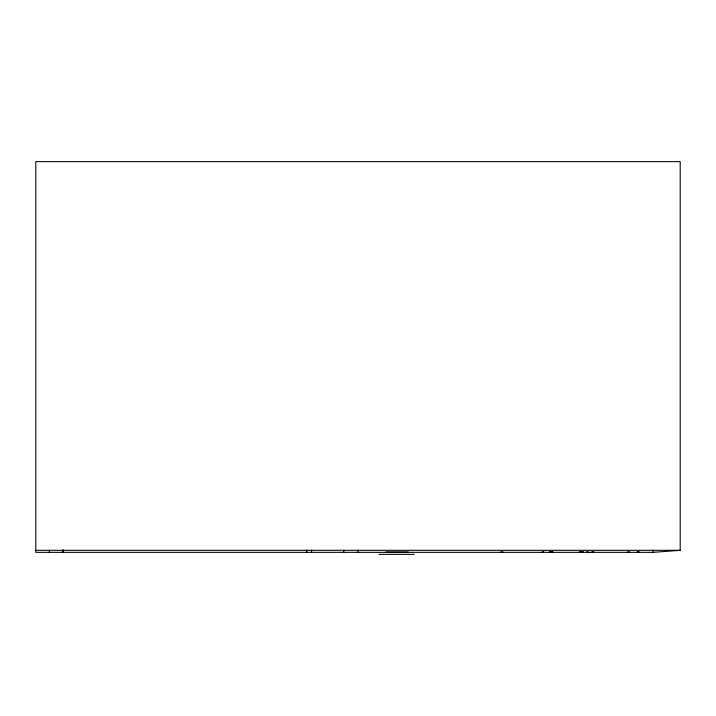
<?xml version="1.0" encoding="UTF-8"?>
<svg xmlns="http://www.w3.org/2000/svg" width="716" height="716" viewBox="0 0 716 716"><rect width="100%" height="100%" fill="white"/><g stroke="black" fill="none" stroke-linecap="round" stroke-linejoin="round"><path stroke-width="1.07" d="M580.139 551.642L579.62 552.036L580.443 552.376L583.075 551.929L582.242 551.588M580.9 551.642L580.381 552.036L581.204 552.376M581.795 552.322L582.314 551.929L581.482 551.588M550.237 551.588L549.414 551.929L552.036 552.376L552.859 552.036L552.34 551.642M550.998 551.588L550.174 551.929L550.693 552.322M551.275 552.376L552.099 552.036L551.58 551.642M591.398 552.34L593.412 551.571M591.702 552.34L593.716 551.571M541.359 552.376L543.739 551.588M550.855 551.875L549.414 551.929L550.855 551.991M551.445 551.991L552.886 551.929L550.094 551.875M581.034 551.875L579.593 551.929L581.034 551.991M581.634 551.991L583.075 551.929L580.273 551.875M653.064 552.34L680.2 550.309L680.2 161.637L35.8 161.637L35.8 552.34L653.064 552.34L653.064 550.112M627.368 551.991L629.722 551.875M35.8 550.309L680.2 550.309M385.87 551.991L408.299 551.991M550.094 551.991L552.206 551.991M580.273 551.991L582.394 551.991M378.952 554.363L414.224 554.363M500.788 551.875L503.133 551.991M581.634 551.875L582.314 551.929M551.445 551.875L552.125 551.929M586.762 551.588L589.143 552.376M637.589 551.571L639.612 552.34M637.285 551.571L639.298 552.34M63.106 550.174L63.178 552.34M358 550.13L358 552.34M343.752 550.121L343.752 552.34M311.558 550.121L311.558 552.34M306.806 550.112L306.806 552.34M63.268 550.112L63.312 552.34M62.936 550.112L62.936 552.34M49.368 550.309L49.368 552.34"/></g></svg>
